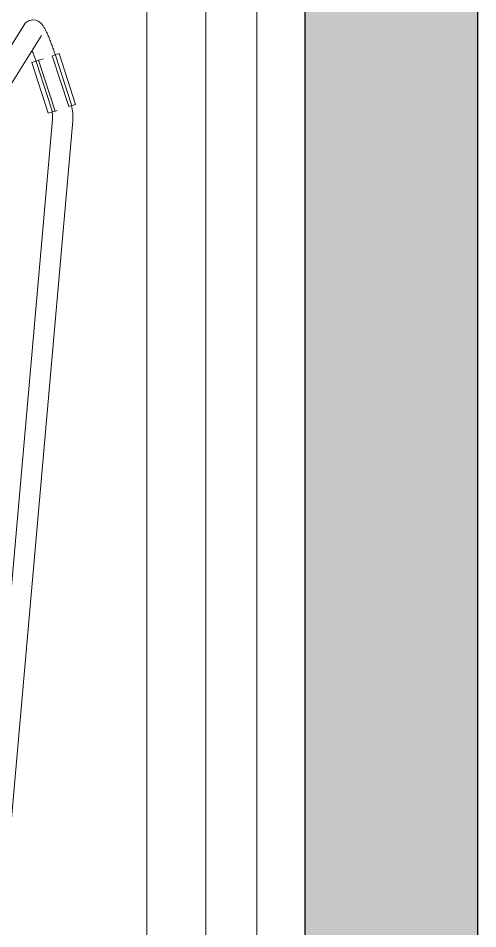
# Model space of a CAD drawing. Header units: millimetres. Extents: x 155927 to 295199, y -4084 to 97293.
# Drawn here: x 227716 to 227987, y 30256 to 30793 of the extents above; entities that cross this region are included whole.
import ezdxf

# ---------------------------------------------------------------- set-up
doc = ezdxf.new("R2010")
doc.units = ezdxf.units.MM
doc.header["$MEASUREMENT"] = 0
for name, color, linetype, lineweight in [('A-WALL-PATT', 7, 'CONTINUOUS', 9), ('I-FURN', 8, 'CONTINUOUS', 9), ('I-WALL', 7, 'CONTINUOUS', 9)]:
    doc.layers.add(name, color=color, linetype=linetype, lineweight=lineweight)

msp = doc.modelspace()

# ---------------------------------------------------------------- hatches: boundary and pattern name
at = {"layer": 'A-WALL-PATT'}
msp.add_hatch(color=256, dxfattribs=at).paths.add_polyline_path([(227986.93, 29907.61), (227986.93, 34245.61), (227884.93, 34245.61), (227884.93, 29907.61), (227976.76, 29907.61)], flags=0)

# ---------------------------------------------------------------- linework, layer by layer
at = {"layer": 'I-FURN'}
for p, q in [((227791.55, 32485.19), (227791.55, 30085.19)), ((227826.55, 30085.19), (227826.55, 32485.19)), ((227826.55, 30085.19), (227826.55, 32485.19)), ((227856.55, 32485.19), (227856.55, 30085.19)), ((227720.13, 30790.16), (227721.86, 30791.38)), ((227721.86, 30791.38), (227724.09, 30791.97)), ((227724.09, 30791.97), (227726.06, 30791.79)), ((227726.06, 30791.79), (227727.44, 30791.27)), ((227727.44, 30791.27), (227728.35, 30790.71)), ((227728.35, 30790.71), (227728.98, 30790.19)), ((227719.23, 30789.03), (227696.2, 30752.27)), ((227720.13, 30790.16), (227719.23, 30789.03)), ((227728.98, 30790.19), (227729.45, 30789.72)), ((227729.45, 30789.72), (227729.82, 30789.3)), ((227729.82, 30789.3), (227730.13, 30788.89)), ((227730.13, 30788.89), (227730.41, 30788.5)), ((227730.41, 30788.5), (227730.66, 30788.12)), ((227730.66, 30788.12), (227730.9, 30787.72)), ((227730.9, 30787.72), (227731.14, 30787.33)), ((227731.14, 30787.33), (227731.37, 30786.91)), ((227731.37, 30786.91), (227731.6, 30786.49)), ((227731.6, 30786.49), (227731.83, 30786.05)), ((227731.83, 30786.05), (227732.06, 30785.59)), ((227732.06, 30785.59), (227732.29, 30785.12)), ((227732.29, 30785.12), (227732.52, 30784.63)), ((227702.1, 30739.08), (227729.4, 30782.66)), ((227732.52, 30784.63), (227732.76, 30784.12)), ((227732.76, 30784.12), (227732.99, 30783.59)), ((227732.99, 30783.59), (227733.23, 30783.05)), ((227733.23, 30783.05), (227733.48, 30782.48)), ((227733.48, 30782.48), (227733.72, 30781.9)), ((227733.72, 30781.9), (227733.97, 30781.31)), ((227733.97, 30781.31), (227734.22, 30780.7)), ((227734.22, 30780.7), (227734.47, 30780.07)), ((227734.47, 30780.07), (227734.72, 30779.43)), ((227734.72, 30779.43), (227734.97, 30778.78)), ((227734.97, 30778.78), (227735.23, 30778.11)), ((227735.23, 30778.11), (227735.48, 30777.44)), ((227735.48, 30777.44), (227735.74, 30776.75)), ((227735.74, 30776.75), (227735.99, 30776.05)), ((227735.99, 30776.05), (227736.25, 30775.34)), ((227736.25, 30775.34), (227736.5, 30774.63)), ((227736.5, 30774.63), (227736.75, 30773.9)), ((227724.04, 30773.78), (227724.27, 30773.16)), ((227724.27, 30773.16), (227724.51, 30772.52)), ((227724.51, 30772.52), (227724.74, 30771.87)), ((227724.74, 30771.87), (227724.98, 30771.22)), ((227724.98, 30771.22), (227725.21, 30770.55)), ((227725.21, 30770.55), (227725.45, 30769.88)), ((227725.45, 30769.88), (227725.68, 30769.2)), ((227725.68, 30769.2), (227725.91, 30768.51)), ((227730.38, 30768.99), (227727.9, 30768.19)), ((227735.87, 30770.76), (227745.56, 30740.75)), ((227735.99, 30770.8), (227737.96, 30771.44)), ((227736.75, 30773.9), (227737, 30773.18)), ((227737, 30773.18), (227737.25, 30772.44)), ((227737.25, 30772.44), (227737.5, 30771.71)), ((227737.5, 30771.71), (227737.74, 30770.97)), ((227737.74, 30770.97), (227737.89, 30770.51)), ((227746.6, 30743.69), (227737.89, 30770.51)), ((227737.96, 30771.44), (227739.91, 30772.07)), ((227739.91, 30772.07), (227749.6, 30742.06)), ((227723.76, 30766.85), (227725.71, 30767.48)), ((227723.76, 30766.85), (227733.45, 30736.84)), ((227725.71, 30767.48), (227727.68, 30768.12)), ((227725.91, 30768.51), (227726.14, 30767.82)), ((227726.14, 30767.82), (227726.37, 30767.13)), ((227726.37, 30767.13), (227726.48, 30766.8)), ((227726.48, 30766.8), (227735.19, 30739.99)), ((227737.49, 30738.15), (227727.8, 30768.16)), ((227746.62, 30743.65), (227746.6, 30743.69)), ((227746.95, 30742.56), (227746.62, 30743.65)), ((227747.23, 30741.45), (227746.95, 30742.56)), ((227749.6, 30742.06), (227747.65, 30741.43)), ((227735.4, 30737.47), (227733.45, 30736.84)), ((227735.19, 30739.99), (227735.38, 30739.35)), ((227735.38, 30739.35), (227735.55, 30738.71)), ((227737.37, 30738.11), (227735.4, 30737.47)), ((227735.55, 30738.71), (227735.69, 30738.06)), ((227735.69, 30738.06), (227735.81, 30737.41)), ((227735.81, 30737.41), (227735.89, 30736.75)), ((227735.89, 30736.75), (227735.96, 30736.1)), ((227738.75, 30738.56), (227737.59, 30738.18)), ((227747.65, 30741.43), (227745.68, 30740.79)), ((227747.47, 30740.33), (227747.23, 30741.45)), ((227747.67, 30739.21), (227747.47, 30740.33)), ((227747.82, 30738.08), (227747.67, 30739.21)), ((227747.93, 30736.94), (227747.82, 30738.08)), ((227747.99, 30735.8), (227747.93, 30736.94)), ((227735.93, 30733.43), (227698.65, 30309.08)), ((227708.94, 30289.06), (227747.89, 30732.38)), ((227735.98, 30734.11), (227735.94, 30733.45)), ((227735.94, 30733.45), (227735.94, 30733.43)), ((227735.96, 30736.1), (227735.99, 30735.43)), ((227736, 30734.77), (227735.98, 30734.11)), ((227735.99, 30735.43), (227736, 30734.77)), ((227747.89, 30732.38), (227747.97, 30733.52)), ((227747.97, 30733.52), (227748, 30734.66)), ((227748, 30734.66), (227747.99, 30735.8))]:
    msp.add_line(p, q, dxfattribs=at)
at = {"layer": 'I-WALL', "lineweight": 30}
for p, q in [((227884.93, 34245.61), (227884.93, 29907.61)), ((227986.93, 29907.61), (227986.93, 34245.61))]:
    msp.add_line(p, q, dxfattribs=at)

doc.saveas('drawing.dxf')
